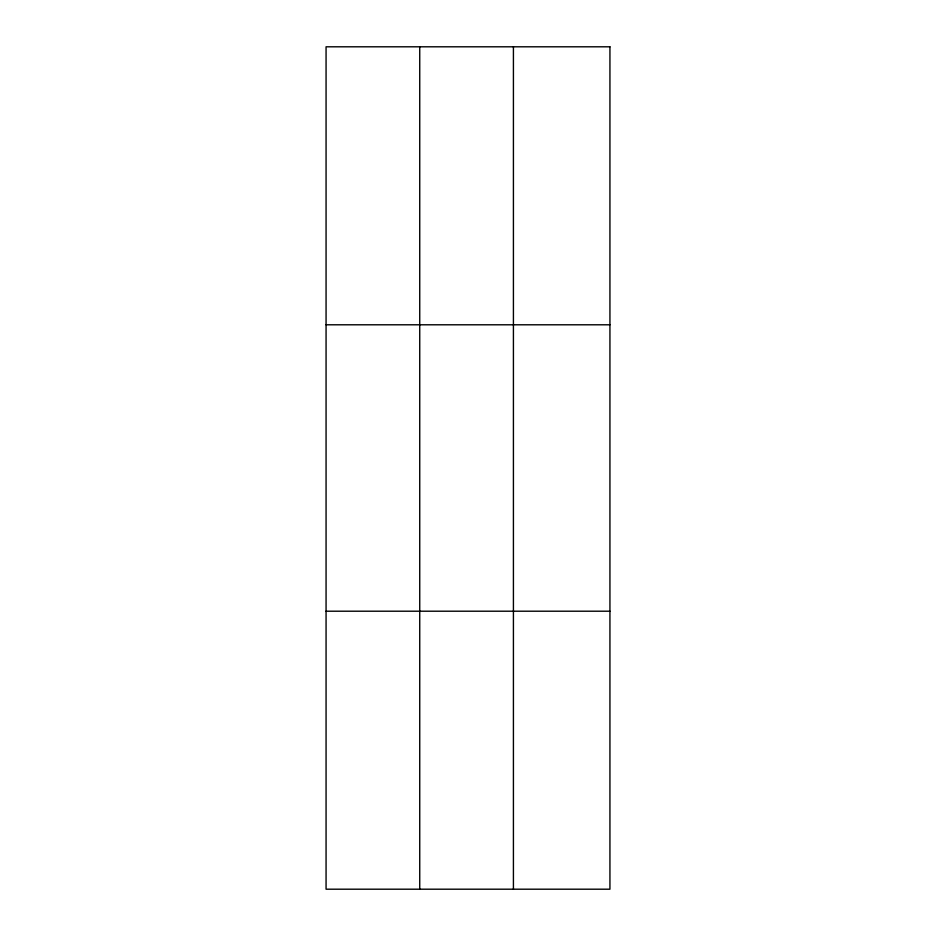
<?xml version="1.0" encoding="UTF-8"?>
<svg xmlns="http://www.w3.org/2000/svg" width="936" height="936" viewBox="0 0 936 936"><rect width="100%" height="100%" fill="white"/><g stroke="black" fill="none" stroke-linecap="round" stroke-linejoin="round"><path stroke-width="1.4" d="M419.737 889.2L419.737 46.8M513.419 889.2L513.419 46.8M326.067 324.792L609.933 324.792M326.067 611.208L609.933 611.208M609.933 46.8L609.933 889.2L326.067 889.2L326.067 46.8L609.933 46.8"/></g></svg>
